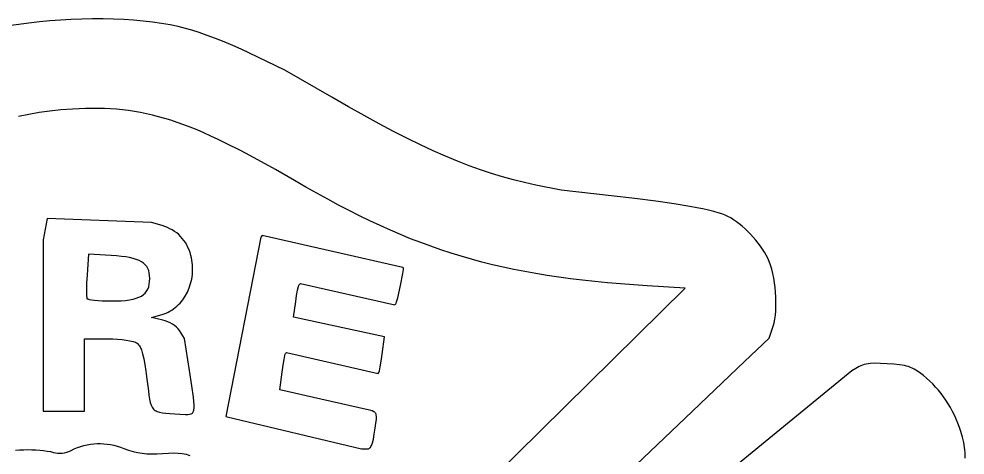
# Model space of a CAD drawing. Header units: millimetres. Extents: x 0.12 to 5.91, y 0.11 to 5.91.
# Drawn here: x 2.798 to 5.462, y 4.682 to 5.909 of the extents above; entities that cross this region are included whole.
import ezdxf

# ---------------------------------------------------------------- set-up
doc = ezdxf.new("R2010")
doc.units = ezdxf.units.MM
doc.header["$MEASUREMENT"] = 0

msp = doc.modelspace()

# ---------------------------------------------------------------- linework, layer by layer
at = {"flags": 128}
for points in [[(4.398785, 4.524182), (4.673784, 4.786318), (4.84086, 4.945116), (4.910809, 5.011424), (4.921904, 5.045044), (4.924452, 5.054171), (4.926476, 5.064396), (4.927988, 5.075562), (4.929, 5.087515), (4.929526, 5.1001), (4.929577, 5.11316), (4.929165, 5.126541), (4.928304, 5.140088), (4.927005, 5.153644), (4.925282, 5.167054), (4.923145, 5.180164), (4.920608, 5.192817), (4.917683, 5.204859), (4.914383, 5.216134), (4.910719, 5.226487), (4.906705, 5.235761), (4.902361, 5.244188), (4.897417, 5.252727), (4.891925, 5.261322), (4.885937, 5.269919), (4.879505, 5.278465), (4.87268, 5.286904), (4.865515, 5.295183), (4.858062, 5.303246), (4.850373, 5.311039), (4.842499, 5.318508), (4.834493, 5.325599), (4.826407, 5.332256), (4.818293, 5.338425), (4.810202, 5.344053), (4.802187, 5.349084), (4.7943, 5.353464), (4.786773, 5.356937), (4.777607, 5.360411), (4.766781, 5.363892), (4.754274, 5.367382), (4.740067, 5.370886), (4.724137, 5.374406), (4.706464, 5.377948), (4.687028, 5.381513), (4.642781, 5.388732), (4.591229, 5.396091), (4.532207, 5.403622), (4.465546, 5.411352), (4.324982, 5.426975), (4.253085, 5.441621), (4.221934, 5.448375), (4.190971, 5.455936), (4.16002, 5.464379), (4.128907, 5.473778), (4.097456, 5.484209), (4.065494, 5.495748), (4.032844, 5.508469), (3.999333, 5.522449), (3.964784, 5.537761), (3.929024, 5.554483), (3.891877, 5.572688), (3.853168, 5.592452), (3.812723, 5.61385), (3.770366, 5.636958), (3.725923, 5.661851), (3.679219, 5.688604), (3.547243, 5.764958), (3.445719, 5.813454), (3.42376, 5.823612), (3.400247, 5.833892), (3.375911, 5.844011), (3.351484, 5.853687), (3.327697, 5.862639), (3.305281, 5.870582), (3.284966, 5.877236), (3.267484, 5.882317), (3.246319, 5.887459), (3.223685, 5.892059), (3.199714, 5.896111), (3.174537, 5.899612), (3.148287, 5.902558), (3.121096, 5.904942), (3.093094, 5.906763), (3.064415, 5.908014), (3.035189, 5.908691), (3.005549, 5.908791), (2.975627, 5.908308), (2.945553, 5.907239), (2.915461, 5.905579), (2.885481, 5.903323), (2.855746, 5.900468), (2.826387, 5.897008), (2.704354, 5.881241)], [(3.929082, 4.417604), (4.67397, 5.151898), (4.567334, 5.158523), (4.528994, 5.16107), (4.491644, 5.163894), (4.455233, 5.167011), (4.419709, 5.170435), (4.38502, 5.174184), (4.351113, 5.178271), (4.317937, 5.182712), (4.285439, 5.187524), (4.253568, 5.192721), (4.222272, 5.198319), (4.191498, 5.204334), (4.161194, 5.210781), (4.131308, 5.217675), (4.101788, 5.225032), (4.072583, 5.232868), (4.043639, 5.241197), (4.014905, 5.250036), (3.98633, 5.2594), (3.95786, 5.269305), (3.929444, 5.279766), (3.901029, 5.290798), (3.872564, 5.302417), (3.843997, 5.314638), (3.815275, 5.327478), (3.786347, 5.340951), (3.75716, 5.355073), (3.727662, 5.36986), (3.697801, 5.385326), (3.667526, 5.401488), (3.636783, 5.418361), (3.605522, 5.435961), (3.57369, 5.454302), (3.520366, 5.484949), (3.470558, 5.512665), (3.423919, 5.537562), (3.380105, 5.559749), (3.359149, 5.569861), (3.33877, 5.579338), (3.318923, 5.588193), (3.299567, 5.59644), (3.280658, 5.604093), (3.262152, 5.611167), (3.244006, 5.617674), (3.226178, 5.623628), (3.208624, 5.629045), (3.191301, 5.633937), (3.174165, 5.638318), (3.157174, 5.642203), (3.140283, 5.645604), (3.123451, 5.648537), (3.106634, 5.651014), (3.089788, 5.653051), (3.07287, 5.65466), (3.055838, 5.655856), (3.038648, 5.656652), (3.021256, 5.657062), (3.00362, 5.657101), (2.985696, 5.656782), (2.967441, 5.656118), (2.948813, 5.655125), (2.916377, 5.652729), (2.885239, 5.649548), (2.855167, 5.645497), (2.825925, 5.64049), (2.797279, 5.634442)], [(3.251361, 4.797341), (3.267212, 4.796345), (3.273509, 4.796269), (3.27878, 4.796747), (3.283071, 4.797983), (3.284863, 4.798949), (3.286426, 4.800182), (3.287767, 4.801705), (3.288891, 4.803546), (3.289804, 4.80573), (3.29051, 4.808282), (3.29133, 4.814592), (3.291394, 4.822681), (3.290747, 4.832753), (3.289436, 4.845012), (3.284999, 4.876909), (3.278443, 4.920007), (3.264673, 5.010467), (3.250191, 5.032569), (3.246625, 5.037156), (3.24203, 5.041719), (3.236596, 5.046139), (3.230516, 5.050295), (3.223979, 5.054067), (3.217178, 5.057334), (3.210303, 5.059977), (3.203547, 5.061876), (3.171385, 5.069081), (3.201001, 5.077548), (3.206852, 5.079411), (3.212545, 5.081603), (3.218074, 5.084112), (3.223433, 5.086928), (3.228617, 5.090038), (3.23362, 5.093431), (3.238437, 5.097097), (3.243062, 5.101023), (3.24749, 5.105199), (3.251715, 5.109612), (3.255731, 5.114253), (3.259533, 5.119108), (3.266474, 5.129419), (3.272493, 5.140455), (3.277545, 5.152124), (3.281586, 5.164337), (3.284573, 5.177002), (3.286459, 5.190028), (3.287202, 5.203324), (3.287131, 5.210046), (3.286757, 5.216801), (3.286075, 5.223578), (3.28508, 5.230366), (3.283765, 5.237153), (3.282126, 5.243929), (3.279813, 5.25173), (3.277121, 5.259203), (3.274053, 5.266346), (3.270612, 5.273154), (3.266801, 5.279625), (3.262623, 5.285756), (3.258081, 5.291544), (3.253178, 5.296986), (3.247917, 5.302079), (3.242301, 5.306819), (3.236332, 5.311204), (3.230014, 5.31523), (3.22335, 5.318895), (3.216343, 5.322195), (3.208995, 5.325127), (3.201309, 5.327689), (3.171385, 5.33674), (2.878091, 5.347944), (2.866021, 5.287592), (2.866021, 4.805311), (2.98235, 4.805311), (2.98235, 5.008887), (3.048356, 5.008887), (3.06231, 5.008648), (3.075792, 5.007961), (3.088521, 5.006867), (3.100213, 5.005407), (3.110586, 5.003623), (3.119359, 5.001556), (3.126249, 4.999248), (3.1289, 4.998016), (3.130973, 4.99674), (3.133155, 4.994871), (3.135248, 4.992508), (3.137259, 4.989629), (3.139193, 4.986213), (3.142854, 4.977682), (3.14628, 4.966742), (3.149516, 4.95322), (3.152611, 4.936942), (3.155611, 4.917736), (3.158564, 4.895429), (3.162496, 4.863182), (3.164243, 4.8503), (3.166058, 4.839352), (3.1681, 4.830171), (3.170529, 4.822587), (3.173507, 4.81643), (3.175251, 4.813834), (3.177192, 4.811531), (3.17935, 4.809501), (3.181745, 4.807722), (3.184397, 4.806173), (3.187326, 4.804832), (3.194095, 4.802694), (3.202212, 4.801137), (3.211837, 4.799992), (3.22313, 4.799091), (3.251361, 4.797341)], [(3.77427, 4.699383), (3.779663, 4.699501), (3.78199, 4.699997), (3.784104, 4.700854), (3.786028, 4.702123), (3.787785, 4.703856), (3.7894, 4.706103), (3.790896, 4.708917), (3.793629, 4.716449), (3.796174, 4.726863), (3.798723, 4.740571), (3.801466, 4.757985), (3.803427, 4.771858), (3.804549, 4.782637), (3.804686, 4.790779), (3.804339, 4.794004), (3.803691, 4.796743), (3.802723, 4.799053), (3.801416, 4.80099), (3.799753, 4.802612), (3.797715, 4.803977), (3.79244, 4.806165), (3.785445, 4.808012), (3.647729, 4.839575), (3.532734, 4.865877), (3.539303, 4.915394), (3.542067, 4.934835), (3.544737, 4.951161), (3.547008, 4.96266), (3.5479, 4.966063), (3.548577, 4.967618), (3.551283, 4.970324), (3.809366, 4.911732), (3.811608, 4.914263), (3.812999, 4.919113), (3.815128, 4.930449), (3.817707, 4.946579), (3.820445, 4.965812), (3.82704, 5.014831), (3.571494, 5.070257), (3.57748, 5.113935), (3.580096, 5.131186), (3.582793, 5.145867), (3.585253, 5.156425), (3.586295, 5.159671), (3.587159, 5.161304), (3.59085, 5.164996), (3.856476, 5.104254), (3.859362, 5.107464), (3.860218, 5.109237), (3.861408, 5.112884), (3.864557, 5.12471), (3.872318, 5.158889), (3.878959, 5.192617), (3.880707, 5.203879), (3.880987, 5.207159), (3.880793, 5.20851), (3.879054, 5.20965), (3.482999, 5.299497), (3.479455, 5.294862), (3.38109, 4.791103), (3.384655, 4.789474), (3.762724, 4.700091), (3.77427, 4.699383)], [(3.166538, 5.17886), (3.166224, 5.186811), (3.165253, 5.194119), (3.163582, 5.200809), (3.161167, 5.206907), (3.157964, 5.21244), (3.15393, 5.217434), (3.14902, 5.221914), (3.143192, 5.225907), (3.136401, 5.229438), (3.128603, 5.232534), (3.119756, 5.235221), (3.109815, 5.237525), (3.098736, 5.239472), (3.086476, 5.241088), (3.072992, 5.242398), (3.058239, 5.24343), (2.993563, 5.247214), (2.989883, 5.188638), (2.98873, 5.165321), (2.98831, 5.145134), (2.98863, 5.130237), (2.98907, 5.125448), (2.989696, 5.122792), (2.99039, 5.122052), (2.991727, 5.121332), (2.996191, 5.119969), (3.002807, 5.118734), (3.011294, 5.117657), (3.02137, 5.116768), (3.032753, 5.116095), (3.045163, 5.11567), (3.058318, 5.115522), (3.072887, 5.115712), (3.086233, 5.116298), (3.098396, 5.117303), (3.109413, 5.118749), (3.119325, 5.120659), (3.12817, 5.123057), (3.135987, 5.125965), (3.142815, 5.129406), (3.148694, 5.133402), (3.153662, 5.137977), (3.157759, 5.143154), (3.161024, 5.148955), (3.163494, 5.155403), (3.165211, 5.162521), (3.166212, 5.170333), (3.166538, 5.17886)], [(5.462022, 4.673177), (5.461998, 4.68918), (5.461564, 4.696541), (5.460844, 4.703644), (5.45852, 4.717597), (5.454987, 4.732066), (5.450206, 4.74808), (5.446217, 4.75998), (5.441857, 4.771644), (5.437132, 4.783063), (5.432047, 4.794231), (5.426606, 4.80514), (5.420815, 4.815782), (5.414678, 4.82615), (5.408201, 4.836236), (5.401389, 4.846032), (5.394247, 4.855532), (5.386779, 4.864727), (5.378991, 4.873611), (5.370888, 4.882175), (5.362475, 4.890412), (5.353757, 4.898314), (5.344739, 4.905874), (5.333641, 4.914417), (5.323374, 4.921286), (5.31835, 4.924158), (5.313291, 4.92669), (5.308115, 4.92891), (5.302742, 4.930844), (5.297091, 4.932517), (5.291082, 4.933958), (5.277661, 4.936244), (5.261834, 4.937915), (5.242951, 4.939182), (5.223772, 4.940048), (5.207917, 4.940234), (5.194689, 4.939599), (5.188843, 4.938931), (5.183392, 4.938004), (5.17825, 4.936803), (5.17333, 4.935309), (5.168544, 4.933505), (5.163805, 4.931373), (5.154123, 4.926057), (5.143586, 4.919221), (4.68622, 4.545135)], [(2.788859, 4.695584), (2.800113, 4.696522), (2.811561, 4.69713), (2.823078, 4.697404), (2.834538, 4.697338), (2.845816, 4.696929), (2.856788, 4.696171), (2.867328, 4.695059), (2.87731, 4.693589), (2.88661, 4.691756), (2.895103, 4.689555), (2.900828, 4.688225), (2.90691, 4.687496), (2.913243, 4.687357), (2.919721, 4.687795), (2.92624, 4.688799), (2.932693, 4.690358), (2.938974, 4.692459), (2.944979, 4.695091), (2.954035, 4.699322), (2.963112, 4.703037), (2.972211, 4.706235), (2.981337, 4.708917), (2.990492, 4.711084), (2.999677, 4.712734), (3.008897, 4.713869), (3.018153, 4.714488), (3.027448, 4.714592), (3.036785, 4.71418), (3.046167, 4.713253), (3.055595, 4.711811), (3.065073, 4.709853), (3.074604, 4.707381), (3.084189, 4.704393), (3.093832, 4.700891), (3.10707, 4.696089), (3.119784, 4.692233), (3.132287, 4.689281), (3.144891, 4.687193), (3.157909, 4.685928), (3.171654, 4.685444), (3.186439, 4.685701), (3.202576, 4.686658), (3.219248, 4.6877), (3.233782, 4.688047), (3.246603, 4.687635), (3.258138, 4.686399), (3.268813, 4.684275), (3.279055, 4.681199)]]:
    msp.add_lwpolyline(points, dxfattribs=at)

doc.saveas('drawing.dxf')
